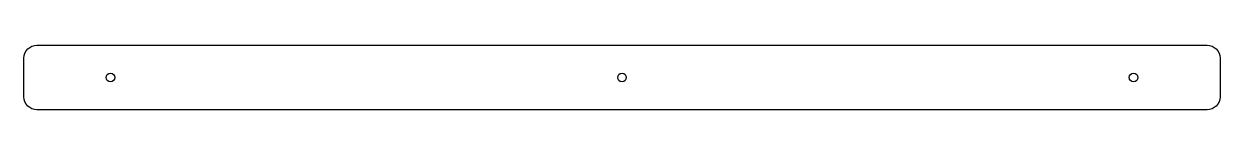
# Model space of a CAD drawing. Header units: millimetres. Extents: x -138 to 138, y -103 to -88.
import ezdxf

# ---------------------------------------------------------------- set-up
doc = ezdxf.new("R2010")
doc.units = ezdxf.units.MM
doc.layers.get('0').update_dxf_attribs({"linetype": 'CONTINUOUS'})

msp = doc.modelspace()

# ---------------------------------------------------------------- linework, layer by layer
msp.add_lwpolyline([(138.35, -99.69, -0.414214), (135.35, -102.69), (-135.35, -102.69, -0.414214), (-138.35, -99.69), (-138.35, -90.69, -0.414214), (-135.35, -87.69), (135.35, -87.69, -0.414214), (138.35, -90.69)], format="xyb", close=True)
for centre in [(-118.35, -95.19), (0, -95.19), (118.35, -95.19)]:
    msp.add_circle(centre, 1)

doc.saveas('drawing.dxf')
